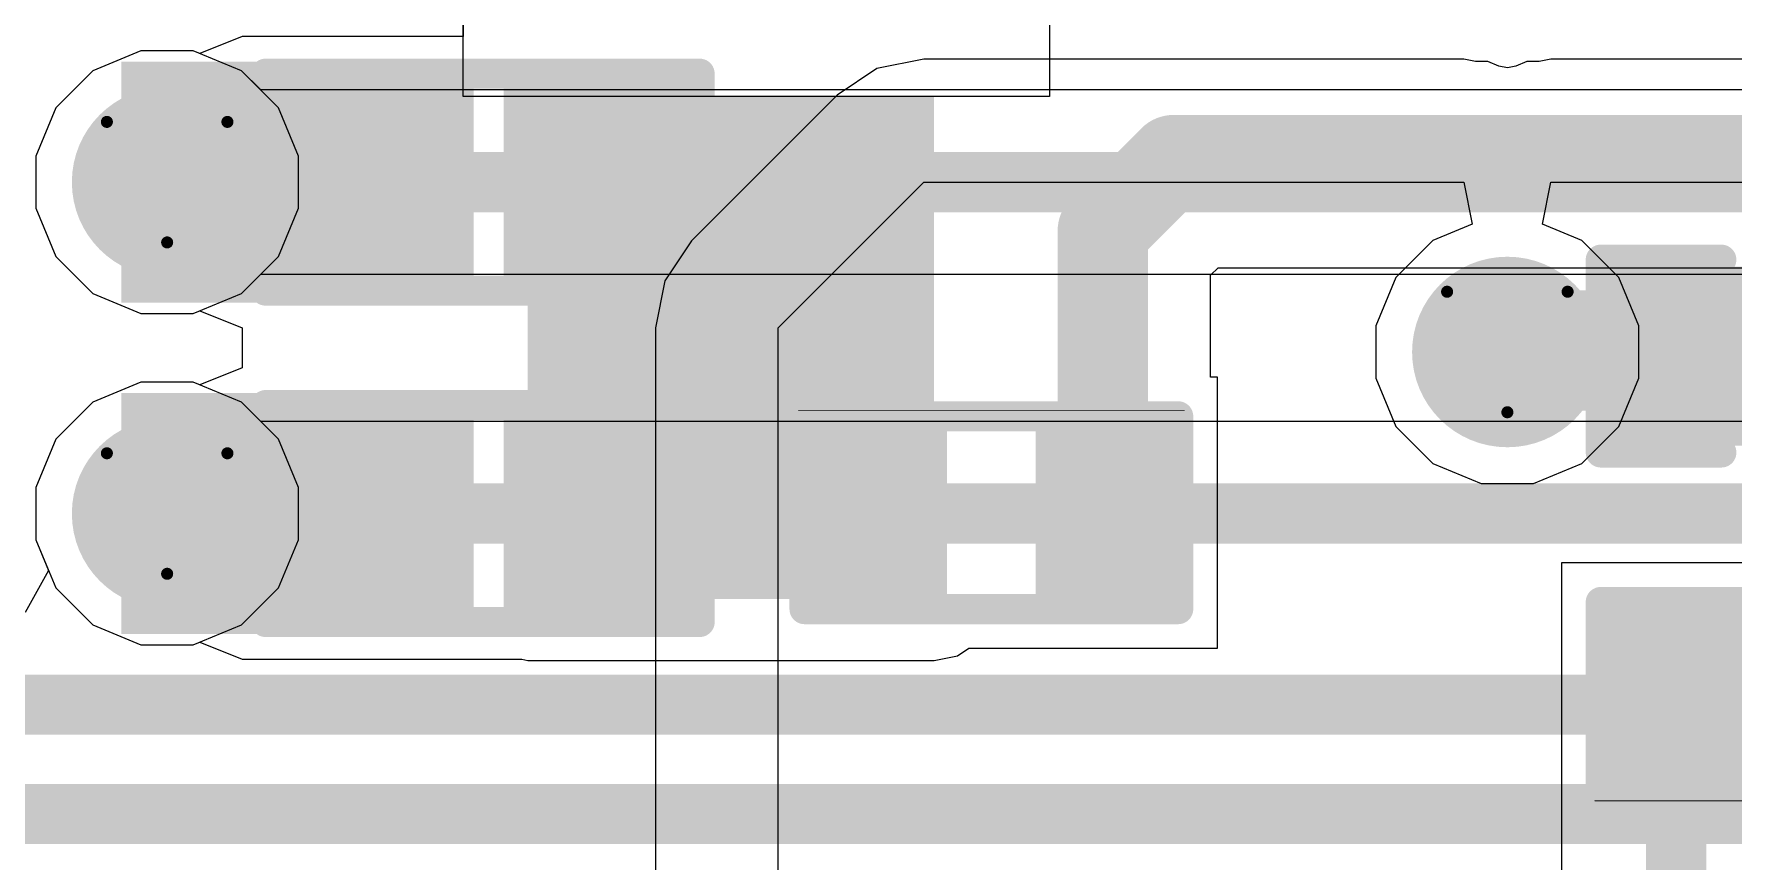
# Model space of a CAD drawing. Header units: inches. Extents: x -6 to 385, y -2 to 102.
# Drawn here: x 8.37 to 15.53, y 6.13 to 9.62 of the extents above; entities that cross this region are included whole.
import ezdxf

# ---------------------------------------------------------------- set-up
doc = ezdxf.new("R2010")
doc.units = ezdxf.units.IN
for name, color, linetype in [('Bottom Layer', 5, 'Continuous'), ('Bottom Overlay', 54, 'Continuous'), ('Bottom Paste', 16, 'Continuous'), ('Bottom Solder', 6, 'Continuous'), ('Drill Drawing', 1, 'Continuous'), ('Layer 1', 16, 'Continuous'), ('Layer 2', 76, 'Continuous'), ('Top Layer', 1, 'Continuous'), ('Top Solder', 216, 'Continuous'), ('Via Holes', 16, 'Continuous')]:
    doc.layers.add(name, color=color, linetype=linetype)

# ---------------------------------------------------------------- blocks, each defined once
blk = doc.blocks.new('R___0402_B_118')
at = {"layer": 'Bottom Layer'}
for points in [[(-0.2413, 0.3175), (-0.2413, -0.3175), (-0.6985, -0.3175), (-0.6985, 0.3175)], [(0.6985, 0.3175), (0.6985, -0.3175), (0.2413, -0.3175), (0.2413, 0.3175)]]:
    blk.add_hatch(color=5, dxfattribs=at).paths.add_polyline_path(points)
at = {"layer": 'Bottom Paste'}
for points in [[(-0.2413, 0.3175), (-0.2413, -0.3175), (-0.6985, -0.3175), (-0.6985, 0.3175)], [(0.6985, 0.3175), (0.6985, -0.3175), (0.2413, -0.3175), (0.2413, 0.3175)]]:
    blk.add_hatch(color=16, dxfattribs=at).paths.add_polyline_path(points)
at = {"layer": 'Bottom Solder'}
for points in [[(-0.1863, 0.3725), (-0.1863, -0.3725), (-0.7535, -0.3725), (-0.7535, 0.3725)], [(0.7535, 0.3725), (0.7535, -0.3725), (0.1863, -0.3725), (0.1863, 0.3725)]]:
    blk.add_hatch(color=6, dxfattribs=at).paths.add_polyline_path(points)
at = {"layer": 'Bottom Overlay'}
for points in [[(-0.7874, 0.4064, 0.127, 0.127, 0), (-0.7874, -0.4064, 0.127, 0.127, 0)], [(0.7874, 0.4064, 0.127, 0.127, 0), (-0.7874, 0.4064, 0.127, 0.127, 0)], [(0.8128, 0.4318, 0.00323, 0.00323, 0), (-0.8128, 0.4318, 0.00323, 0.00323, 0)], [(0.7874, 0.4064, 0.127, 0.127, 0), (0.7874, -0.4064, 0.127, 0.127, 0)], [(0.7874, -0.4064, 0.127, 0.127, 0), (-0.7874, -0.4064, 0.127, 0.127, 0)]]:
    blk.add_lwpolyline(points, format="xyseb", dxfattribs=at)
for points in [[(-0.8192, 0.4064, 0.0635, 0.0635, 1), (-0.7557, 0.4064, 0.0635, 0.0635, 1)], [(-0.8192, 0.4064, 0.0635, 0.0635, 1), (-0.7557, 0.4064, 0.0635, 0.0635, 1)], [(-0.8136, 0.4318, 0.00161, 0.00161, 1), (-0.812, 0.4318, 0.00161, 0.00161, 1)], [(0.7556, 0.4064, 0.0635, 0.0635, 1), (0.8191, 0.4064, 0.0635, 0.0635, 1)], [(0.7556, 0.4064, 0.0635, 0.0635, 1), (0.8191, 0.4064, 0.0635, 0.0635, 1)], [(0.812, 0.4318, 0.00161, 0.00161, 1), (0.8136, 0.4318, 0.00161, 0.00161, 1)], [(-0.8192, -0.4064, 0.0635, 0.0635, 1), (-0.7557, -0.4064, 0.0635, 0.0635, 1)], [(-0.8192, -0.4064, 0.0635, 0.0635, 1), (-0.7557, -0.4064, 0.0635, 0.0635, 1)], [(0.7556, -0.4064, 0.0635, 0.0635, 1), (0.8191, -0.4064, 0.0635, 0.0635, 1)], [(0.7556, -0.4064, 0.0635, 0.0635, 1), (0.8191, -0.4064, 0.0635, 0.0635, 1)]]:
    blk.add_lwpolyline(points, format="xyseb", close=True, dxfattribs=at)
blk = doc.blocks.new('R___0402_B_126')
at = {"layer": 'Bottom Layer'}
for points in [[(-0.2413, 0.3175), (-0.2413, -0.3175), (-0.6985, -0.3175), (-0.6985, 0.3175)], [(0.6985, 0.3175), (0.6985, -0.3175), (0.2413, -0.3175), (0.2413, 0.3175)]]:
    blk.add_hatch(color=5, dxfattribs=at).paths.add_polyline_path(points)
at = {"layer": 'Bottom Paste'}
for points in [[(-0.2413, 0.3175), (-0.2413, -0.3175), (-0.6985, -0.3175), (-0.6985, 0.3175)], [(0.6985, 0.3175), (0.6985, -0.3175), (0.2413, -0.3175), (0.2413, 0.3175)]]:
    blk.add_hatch(color=16, dxfattribs=at).paths.add_polyline_path(points)
at = {"layer": 'Bottom Solder'}
for points in [[(-0.1863, 0.3725), (-0.1863, -0.3725), (-0.7535, -0.3725), (-0.7535, 0.3725)], [(0.7535, 0.3725), (0.7535, -0.3725), (0.1863, -0.3725), (0.1863, 0.3725)]]:
    blk.add_hatch(color=6, dxfattribs=at).paths.add_polyline_path(points)
at = {"layer": 'Bottom Overlay'}
for points in [[(-0.7874, -0.4064, 0.127, 0.127, 0), (-0.7874, 0.4064, 0.127, 0.127, 0)], [(-0.7874, 0.4064, 0.127, 0.127, 0), (0.7874, 0.4064, 0.127, 0.127, 0)], [(-0.8128, 0.4318, 0.00323, 0.00323, 0), (0.8128, 0.4318, 0.00323, 0.00323, 0)], [(0.7874, -0.4064, 0.127, 0.127, 0), (0.7874, 0.4064, 0.127, 0.127, 0)], [(-0.7874, -0.4064, 0.127, 0.127, 0), (0.7874, -0.4064, 0.127, 0.127, 0)]]:
    blk.add_lwpolyline(points, format="xyseb", dxfattribs=at)
for points in [[(-0.8191, 0.4064, 0.0635, 0.0635, 1), (-0.7556, 0.4064, 0.0635, 0.0635, 1)], [(-0.8191, 0.4064, 0.0635, 0.0635, 1), (-0.7556, 0.4064, 0.0635, 0.0635, 1)], [(-0.8136, 0.4318, 0.00161, 0.00161, 1), (-0.812, 0.4318, 0.00161, 0.00161, 1)], [(0.7556, 0.4064, 0.0635, 0.0635, 1), (0.8191, 0.4064, 0.0635, 0.0635, 1)], [(0.7556, 0.4064, 0.0635, 0.0635, 1), (0.8191, 0.4064, 0.0635, 0.0635, 1)], [(0.812, 0.4318, 0.00161, 0.00161, 1), (0.8136, 0.4318, 0.00161, 0.00161, 1)], [(-0.8191, -0.4064, 0.0635, 0.0635, 1), (-0.7556, -0.4064, 0.0635, 0.0635, 1)], [(-0.8191, -0.4064, 0.0635, 0.0635, 1), (-0.7556, -0.4064, 0.0635, 0.0635, 1)], [(0.7556, -0.4064, 0.0635, 0.0635, 1), (0.8191, -0.4064, 0.0635, 0.0635, 1)], [(0.7556, -0.4064, 0.0635, 0.0635, 1), (0.8191, -0.4064, 0.0635, 0.0635, 1)]]:
    blk.add_lwpolyline(points, format="xyseb", close=True, dxfattribs=at)
blk = doc.blocks.new('LED_0402_B_132')
at = {"layer": 'Bottom Layer'}
for points in [[(-0.785, 0.36), (-0.165, 0.36), (-0.165, -0.36), (-0.785, -0.36)], [(0.165, 0.36), (0.785, 0.36), (0.785, -0.36), (0.165, -0.36)]]:
    blk.add_hatch(color=5, dxfattribs=at).paths.add_polyline_path(points)
at = {"layer": 'Bottom Overlay'}
blk.add_hatch(color=54, dxfattribs=at).paths.add_polyline_path([(0.9387, -0.508), (1.5483, -0.508), (1.5483, 0.508), (0.9387, 0.508)])
at = {"layer": 'Bottom Paste'}
for points in [[(-0.785, 0.36), (-0.165, 0.36), (-0.165, -0.36), (-0.785, -0.36)], [(0.165, 0.36), (0.785, 0.36), (0.785, -0.36), (0.165, -0.36)]]:
    blk.add_hatch(color=16, dxfattribs=at).paths.add_polyline_path(points)
at = {"layer": 'Bottom Solder'}
for points in [[(-0.8866, 0.4616), (-0.0634, 0.4616), (-0.0634, -0.4616), (-0.8866, -0.4616)], [(0.0634, 0.4616), (0.8866, 0.4616), (0.8866, -0.4616), (0.0634, -0.4616)]]:
    blk.add_hatch(color=6, dxfattribs=at).paths.add_polyline_path(points)
at = {"layer": 'Bottom Overlay'}
for points in [[(0.9398, 0.4572, 0.127, 0.127, 0), (-0.889, 0.4572, 0.127, 0.127, 0)], [(-0.889, 0.4572, 0.127, 0.127, 0), (-0.889, -0.4572, 0.127, 0.127, 0)], [(0.9398, 0.4572, 0.127, 0.127, 0), (0.9398, -0.4572, 0.127, 0.127, 0)], [(0.9398, -0.4572, 0.127, 0.127, 0), (-0.889, -0.4572, 0.127, 0.127, 0)]]:
    blk.add_lwpolyline(points, format="xyseb", dxfattribs=at)
for points in [[(-0.9207, 0.4572, 0.0635, 0.0635, 1), (-0.8572, 0.4572, 0.0635, 0.0635, 1)], [(-0.9207, 0.4572, 0.0635, 0.0635, 1), (-0.8572, 0.4572, 0.0635, 0.0635, 1)], [(0.9081, 0.4572, 0.0635, 0.0635, 1), (0.9716, 0.4572, 0.0635, 0.0635, 1)], [(0.9081, 0.4572, 0.0635, 0.0635, 1), (0.9716, 0.4572, 0.0635, 0.0635, 1)], [(-0.9207, -0.4572, 0.0635, 0.0635, 1), (-0.8572, -0.4572, 0.0635, 0.0635, 1)], [(-0.9207, -0.4572, 0.0635, 0.0635, 1), (-0.8572, -0.4572, 0.0635, 0.0635, 1)], [(0.908, -0.4572, 0.0635, 0.0635, 1), (0.9715, -0.4572, 0.0635, 0.0635, 1)], [(0.908, -0.4572, 0.0635, 0.0635, 1), (0.9715, -0.4572, 0.0635, 0.0635, 1)]]:
    blk.add_lwpolyline(points, format="xyseb", close=True, dxfattribs=at)
blk = doc.blocks.new('LED_0402_B_133')
at = {"layer": 'Bottom Layer'}
for points in [[(-0.785, 0.36), (-0.165, 0.36), (-0.165, -0.36), (-0.785, -0.36)], [(0.165, 0.36), (0.785, 0.36), (0.785, -0.36), (0.165, -0.36)]]:
    blk.add_hatch(color=5, dxfattribs=at).paths.add_polyline_path(points)
at = {"layer": 'Bottom Overlay'}
blk.add_hatch(color=54, dxfattribs=at).paths.add_polyline_path([(0.9387, -0.508), (1.5483, -0.508), (1.5483, 0.508), (0.9387, 0.508)])
at = {"layer": 'Bottom Paste'}
for points in [[(-0.785, 0.36), (-0.165, 0.36), (-0.165, -0.36), (-0.785, -0.36)], [(0.165, 0.36), (0.785, 0.36), (0.785, -0.36), (0.165, -0.36)]]:
    blk.add_hatch(color=16, dxfattribs=at).paths.add_polyline_path(points)
at = {"layer": 'Bottom Solder'}
for points in [[(-0.8866, 0.4616), (-0.0634, 0.4616), (-0.0634, -0.4616), (-0.8866, -0.4616)], [(0.0634, 0.4616), (0.8866, 0.4616), (0.8866, -0.4616), (0.0634, -0.4616)]]:
    blk.add_hatch(color=6, dxfattribs=at).paths.add_polyline_path(points)
at = {"layer": 'Bottom Overlay'}
for points in [[(0.9398, 0.4572, 0.127, 0.127, 0), (-0.889, 0.4572, 0.127, 0.127, 0)], [(-0.889, 0.4572, 0.127, 0.127, 0), (-0.889, -0.4572, 0.127, 0.127, 0)], [(0.9398, 0.4572, 0.127, 0.127, 0), (0.9398, -0.4572, 0.127, 0.127, 0)], [(0.9398, -0.4572, 0.127, 0.127, 0), (-0.889, -0.4572, 0.127, 0.127, 0)]]:
    blk.add_lwpolyline(points, format="xyseb", dxfattribs=at)
for points in [[(-0.9208, 0.4572, 0.0635, 0.0635, 1), (-0.8573, 0.4572, 0.0635, 0.0635, 1)], [(-0.9208, 0.4572, 0.0635, 0.0635, 1), (-0.8573, 0.4572, 0.0635, 0.0635, 1)], [(0.908, 0.4572, 0.0635, 0.0635, 1), (0.9715, 0.4572, 0.0635, 0.0635, 1)], [(0.908, 0.4572, 0.0635, 0.0635, 1), (0.9715, 0.4572, 0.0635, 0.0635, 1)], [(-0.9208, -0.4572, 0.0635, 0.0635, 1), (-0.8573, -0.4572, 0.0635, 0.0635, 1)], [(-0.9208, -0.4572, 0.0635, 0.0635, 1), (-0.8573, -0.4572, 0.0635, 0.0635, 1)], [(0.908, -0.4572, 0.0635, 0.0635, 1), (0.9715, -0.4572, 0.0635, 0.0635, 1)], [(0.908, -0.4572, 0.0635, 0.0635, 1), (0.9715, -0.4572, 0.0635, 0.0635, 1)]]:
    blk.add_lwpolyline(points, format="xyseb", close=True, dxfattribs=at)
blk = doc.blocks.new('C___0402_B_159')
at = {"layer": 'Bottom Layer'}
for points in [[(-0.2413, 0.3175), (-0.2413, -0.3175), (-0.6985, -0.3175), (-0.6985, 0.3175)], [(0.6985, 0.3175), (0.6985, -0.3175), (0.2413, -0.3175), (0.2413, 0.3175)]]:
    blk.add_hatch(color=5, dxfattribs=at).paths.add_polyline_path(points)
at = {"layer": 'Bottom Paste'}
for points in [[(-0.2413, 0.3175), (-0.2413, -0.3175), (-0.6985, -0.3175), (-0.6985, 0.3175)], [(0.6985, 0.3175), (0.6985, -0.3175), (0.2413, -0.3175), (0.2413, 0.3175)]]:
    blk.add_hatch(color=16, dxfattribs=at).paths.add_polyline_path(points)
at = {"layer": 'Bottom Solder'}
for points in [[(-0.1813, 0.3775), (-0.1813, -0.3775), (-0.7585, -0.3775), (-0.7585, 0.3775)], [(0.7585, 0.3775), (0.7585, -0.3775), (0.1813, -0.3775), (0.1813, 0.3775)]]:
    blk.add_hatch(color=6, dxfattribs=at).paths.add_polyline_path(points)
at = {"layer": 'Bottom Overlay'}
for points in [[(-0.7874, -0.4064, 0.127, 0.127, 0), (-0.7874, 0.4064, 0.127, 0.127, 0)], [(-0.7874, 0.4064, 0.127, 0.127, 0), (-0.2794, 0.4064, 0.127, 0.127, 0)], [(0.2794, 0.4064, 0.127, 0.127, 0), (0.7874, 0.4064, 0.127, 0.127, 0)], [(0.7874, -0.4064, 0.127, 0.127, 0), (0.7874, 0.4064, 0.127, 0.127, 0)], [(-0.7874, -0.4064, 0.127, 0.127, 0), (-0.2794, -0.4064, 0.127, 0.127, 0)], [(0.2794, -0.4064, 0.127, 0.127, 0), (0.7874, -0.4064, 0.127, 0.127, 0)]]:
    blk.add_lwpolyline(points, format="xyseb", dxfattribs=at)
for points in [[(-0.8191, 0.4064, 0.0635, 0.0635, 1), (-0.7556, 0.4064, 0.0635, 0.0635, 1)], [(-0.8191, 0.4064, 0.0635, 0.0635, 1), (-0.7556, 0.4064, 0.0635, 0.0635, 1)], [(-0.3111, 0.4064, 0.0635, 0.0635, 1), (-0.2477, 0.4064, 0.0635, 0.0635, 1)], [(0.2477, 0.4064, 0.0635, 0.0635, 1), (0.3111, 0.4064, 0.0635, 0.0635, 1)], [(0.7557, 0.4064, 0.0635, 0.0635, 1), (0.8192, 0.4064, 0.0635, 0.0635, 1)], [(0.7557, 0.4064, 0.0635, 0.0635, 1), (0.8192, 0.4064, 0.0635, 0.0635, 1)], [(-0.8191, -0.4064, 0.0635, 0.0635, 1), (-0.7556, -0.4064, 0.0635, 0.0635, 1)], [(-0.8191, -0.4064, 0.0635, 0.0635, 1), (-0.7556, -0.4064, 0.0635, 0.0635, 1)], [(-0.3111, -0.4064, 0.0635, 0.0635, 1), (-0.2476, -0.4064, 0.0635, 0.0635, 1)], [(0.2477, -0.4064, 0.0635, 0.0635, 1), (0.3111, -0.4064, 0.0635, 0.0635, 1)], [(0.7556, -0.4064, 0.0635, 0.0635, 1), (0.8191, -0.4064, 0.0635, 0.0635, 1)], [(0.7556, -0.4064, 0.0635, 0.0635, 1), (0.8191, -0.4064, 0.0635, 0.0635, 1)]]:
    blk.add_lwpolyline(points, format="xyseb", close=True, dxfattribs=at)

msp = doc.modelspace()

# ---------------------------------------------------------------- hatches: boundary and pattern name
at = {"layer": 'Bottom Layer'}
msp.add_hatch(color=5, dxfattribs=at).paths.add_polyline_path([(10.4507, 7.239), (12.1629, 7.239), (12.1629, 9.356), (10.4507, 9.356)])
h = msp.add_hatch(color=5, dxfattribs=at)
edge = h.paths.add_edge_path()
edge.add_arc((8.9306, 8.996), 0.3, 0, 360)
h = msp.add_hatch(color=5, dxfattribs=at)
edge = h.paths.add_edge_path()
edge.add_arc((14.5789, 8.28), 0.3, 0, 360)
h = msp.add_hatch(color=5, dxfattribs=at)
edge = h.paths.add_edge_path()
edge.add_arc((8.9306, 7.599), 0.3, 0, 360)
at = {"layer": 'Bottom Solder'}
h = msp.add_hatch(color=6, dxfattribs=at)
edge = h.paths.add_edge_path()
edge.add_arc((8.9306, 8.996), 0.4016, 0, 360)
h = msp.add_hatch(color=6, dxfattribs=at)
edge = h.paths.add_edge_path()
edge.add_arc((14.5789, 8.28), 0.4016, 0, 360)
h = msp.add_hatch(color=6, dxfattribs=at)
edge = h.paths.add_edge_path()
edge.add_arc((8.9306, 7.599), 0.4016, 0, 360)
at = {"layer": 'Layer 1'}
h = msp.add_hatch(color=16, dxfattribs=at)
edge = h.paths.add_edge_path()
edge.add_arc((8.9306, 8.996), 0.3, 0, 360)
h = msp.add_hatch(color=16, dxfattribs=at)
edge = h.paths.add_edge_path()
edge.add_arc((14.5789, 8.28), 0.3, 0, 360)
h = msp.add_hatch(color=16, dxfattribs=at)
edge = h.paths.add_edge_path()
edge.add_arc((8.9306, 7.599), 0.3, 0, 360)
at = {"layer": 'Layer 2'}
h = msp.add_hatch(color=76, dxfattribs=at)
edge = h.paths.add_edge_path()
edge.add_arc((8.9306, 8.996), 0.3, 0, 360)
h = msp.add_hatch(color=76, dxfattribs=at)
edge = h.paths.add_edge_path()
edge.add_arc((14.5789, 8.28), 0.3, 0, 360)
h = msp.add_hatch(color=76, dxfattribs=at)
edge = h.paths.add_edge_path()
edge.add_arc((8.9306, 7.599), 0.3, 0, 360)
at = {"layer": 'Top Layer'}
h = msp.add_hatch(color=1, dxfattribs=at)
edge = h.paths.add_edge_path()
edge.add_arc((8.9306, 8.996), 0.3, 0, 360)
h = msp.add_hatch(color=1, dxfattribs=at)
edge = h.paths.add_edge_path()
edge.add_arc((14.5789, 8.28), 0.3, 0, 360)
h = msp.add_hatch(color=1, dxfattribs=at)
edge = h.paths.add_edge_path()
edge.add_arc((8.9306, 7.599), 0.3, 0, 360)
at = {"layer": 'Top Solder'}
h = msp.add_hatch(color=216, dxfattribs=at)
edge = h.paths.add_edge_path()
edge.add_arc((8.9306, 8.996), 0.4016, 0, 360)
h = msp.add_hatch(color=216, dxfattribs=at)
edge = h.paths.add_edge_path()
edge.add_arc((14.5789, 8.28), 0.4016, 0, 360)
h = msp.add_hatch(color=216, dxfattribs=at)
edge = h.paths.add_edge_path()
edge.add_arc((8.9306, 7.599), 0.4016, 0, 360)
at = {"layer": 'Via Holes'}
h = msp.add_hatch(color=7, dxfattribs=at)
edge = h.paths.add_edge_path()
edge.add_arc((8.9306, 8.996), 0.15, 0, 360)
h = msp.add_hatch(color=7, dxfattribs=at)
edge = h.paths.add_edge_path()
edge.add_arc((14.5789, 8.28), 0.15, 0, 360)
h = msp.add_hatch(color=7, dxfattribs=at)
edge = h.paths.add_edge_path()
edge.add_arc((8.9306, 7.599), 0.15, 0, 360)

# ---------------------------------------------------------------- linework, layer by layer
at = {"layer": 'Bottom Layer'}
for p, q in [((10.1782, 9.3572), (10.1782, 11.0506)), ((10.1782, 11.0506), (10.1782, 9.61)), ((12.6492, 11.0506), (12.6492, 9.3572)), ((9.2467, 9.61), (9.0689, 9.5384)), ((10.1782, 9.61), (9.2467, 9.61)), ((9.2467, 9.61), (9.2467, 9.61)), ((8.8204, 9.55), (8.6168, 9.4657)), ((9.0408, 9.55), (8.8204, 9.55)), ((9.0689, 9.5384), (9.0408, 9.55)), ((8.6168, 9.4657), (8.461, 9.3098)), ((8.461, 9.3098), (8.3766, 9.1062)), ((12.6492, 9.3572), (10.1782, 9.3572)), ((8.3766, 9.1062), (8.3766, 8.8858)), ((8.3766, 8.8858), (8.461, 8.6822)), ((8.461, 8.6822), (8.6168, 8.5263)), ((13.3273, 8.6034), (13.3594, 8.6355)), ((13.3273, 8.1739), (13.3273, 8.6034)), ((13.3594, 8.6355), (15.5711, 8.6355)), ((8.6168, 8.5263), (8.8204, 8.442)), ((9.0408, 8.442), (9.0689, 8.4536)), ((9.0689, 8.4536), (9.2467, 8.382)), ((8.8204, 8.442), (9.0408, 8.442)), ((9.2467, 8.382), (9.2467, 8.213)), ((9.2467, 8.213), (9.0689, 8.1414)), ((13.3567, 8.1739), (13.3273, 8.1739)), ((13.3567, 7.0309), (13.3567, 8.1739)), ((8.8204, 8.153), (8.6168, 8.0687)), ((9.0408, 8.153), (8.8204, 8.153)), ((9.0689, 8.1414), (9.0408, 8.153)), ((8.6168, 8.0687), (8.461, 7.9128)), ((8.461, 7.9128), (8.3766, 7.7092)), ((8.3766, 7.7092), (8.3766, 7.4888)), ((8.3766, 7.4888), (8.461, 7.2852)), ((15.7423, 7.3911), (14.8075, 7.3911)), ((14.8075, 7.3911), (14.8075, 6.2481)), ((8.461, 7.2852), (8.6168, 7.1293)), ((8.6168, 7.1293), (8.8204, 7.045)), ((8.8204, 7.045), (9.0408, 7.045)), ((9.0408, 7.045), (9.0689, 7.0566)), ((9.0689, 7.0566), (9.2467, 6.985)), ((12.262, 6.9997), (12.3086, 7.0309)), ((12.3086, 7.0309), (13.3567, 7.0309)), ((9.2467, 6.985), (9.2467, 6.985)), ((9.2467, 6.985), (10.4257, 6.985)), ((10.4257, 6.985), (10.4507, 6.98)), ((10.4507, 6.98), (12.1629, 6.98)), ((12.1629, 6.98), (12.262, 6.9997)), ((14.8075, 6.2481), (14.8075, 6.2481)), ((14.8075, 6.2481), (14.8075, 6.0887))]:
    msp.add_line(p, q, dxfattribs=at)
for points in [[(8.9306, 8.996, 0.508, 0.508, 0), (9.7449, 8.996, 0.508, 0.508, 0)], [(12.8741, 8.7912, 0.381, 0.381, 0), (13.1717, 9.0888, 0.381, 0.381, 0)], [(13.1717, 9.0888, 0.381, 0.381, 0), (18.0509, 9.0888, 0.381, 0.381, 0)], [(12.8741, 7.6024, 0.381, 0.381, 0), (12.8741, 8.7912, 0.381, 0.381, 0)], [(14.5853, 8.2864, 0.508, 0.508, 0), (15.2665, 8.2864, 0.508, 0.508, 0)], [(8.9306, 7.599, 0.508, 0.508, 0), (9.7449, 7.599, 0.508, 0.508, 0)], [(15.2901, 5.5172, 0.254, 0.254, 0), (15.2901, 6.8196, 0.254, 0.254, 0)]]:
    msp.add_lwpolyline(points, format="xyseb", dxfattribs=at)
for points in [[(8.8036, 8.996, 0.254, 0.254, 1), (9.0576, 8.996, 0.254, 0.254, 1)], [(9.6179, 8.996, 0.254, 0.254, 1), (9.8719, 8.996, 0.254, 0.254, 1)], [(13.0764, 9.0888, 0.1905, 0.1905, 1), (13.2669, 9.0888, 0.1905, 0.1905, 1)], [(13.0764, 9.0888, 0.1905, 0.1905, 1), (13.2669, 9.0888, 0.1905, 0.1905, 1)], [(12.7788, 8.7912, 0.1905, 0.1905, 1), (12.9693, 8.7912, 0.1905, 0.1905, 1)], [(12.7788, 8.7912, 0.1905, 0.1905, 1), (12.9693, 8.7912, 0.1905, 0.1905, 1)], [(14.4583, 8.2864, 0.254, 0.254, 1), (14.7123, 8.2864, 0.254, 0.254, 1)], [(15.1395, 8.2864, 0.254, 0.254, 1), (15.3935, 8.2864, 0.254, 0.254, 1)], [(8.8036, 7.599, 0.254, 0.254, 1), (9.0576, 7.599, 0.254, 0.254, 1)], [(9.6179, 7.599, 0.254, 0.254, 1), (9.8719, 7.599, 0.254, 0.254, 1)], [(12.7788, 7.6024, 0.1905, 0.1905, 1), (12.9693, 7.6024, 0.1905, 0.1905, 1)], [(15.2266, 6.8196, 0.127, 0.127, 1), (15.3536, 6.8196, 0.127, 0.127, 1)]]:
    msp.add_lwpolyline(points, format="xyseb", close=True, dxfattribs=at)
at = {"layer": 'Drill Drawing'}
for points in [[(8.6766, 9.25, 0.0508, 0.0508, 0), (9.1846, 9.25, 0.0508, 0.0508, 0)], [(8.6766, 9.25, 0.0508, 0.0508, 0), (8.9306, 8.742, 0.0508, 0.0508, 0)], [(8.9306, 8.742, 0.0508, 0.0508, 0), (9.1846, 9.25, 0.0508, 0.0508, 0)], [(14.3249, 8.534, 0.0508, 0.0508, 0), (14.8329, 8.534, 0.0508, 0.0508, 0)], [(14.3249, 8.534, 0.0508, 0.0508, 0), (14.5789, 8.026, 0.0508, 0.0508, 0)], [(14.5789, 8.026, 0.0508, 0.0508, 0), (14.8329, 8.534, 0.0508, 0.0508, 0)], [(8.6766, 7.853, 0.0508, 0.0508, 0), (9.1846, 7.853, 0.0508, 0.0508, 0)], [(8.6766, 7.853, 0.0508, 0.0508, 0), (8.9306, 7.345, 0.0508, 0.0508, 0)], [(8.9306, 7.345, 0.0508, 0.0508, 0), (9.1846, 7.853, 0.0508, 0.0508, 0)]]:
    msp.add_lwpolyline(points, format="xyseb", dxfattribs=at)
for points in [[(8.6639, 9.25, 0.0254, 0.0254, 1), (8.6893, 9.25, 0.0254, 0.0254, 1)], [(8.6639, 9.25, 0.0254, 0.0254, 1), (8.6893, 9.25, 0.0254, 0.0254, 1)], [(9.1719, 9.25, 0.0254, 0.0254, 1), (9.1973, 9.25, 0.0254, 0.0254, 1)], [(9.1719, 9.25, 0.0254, 0.0254, 1), (9.1973, 9.25, 0.0254, 0.0254, 1)], [(8.9179, 8.742, 0.0254, 0.0254, 1), (8.9433, 8.742, 0.0254, 0.0254, 1)], [(8.9179, 8.742, 0.0254, 0.0254, 1), (8.9433, 8.742, 0.0254, 0.0254, 1)], [(14.3122, 8.534, 0.0254, 0.0254, 1), (14.3376, 8.534, 0.0254, 0.0254, 1)], [(14.3122, 8.534, 0.0254, 0.0254, 1), (14.3376, 8.534, 0.0254, 0.0254, 1)], [(14.8202, 8.534, 0.0254, 0.0254, 1), (14.8456, 8.534, 0.0254, 0.0254, 1)], [(14.8202, 8.534, 0.0254, 0.0254, 1), (14.8456, 8.534, 0.0254, 0.0254, 1)], [(14.5662, 8.026, 0.0254, 0.0254, 1), (14.5916, 8.026, 0.0254, 0.0254, 1)], [(14.5662, 8.026, 0.0254, 0.0254, 1), (14.5916, 8.026, 0.0254, 0.0254, 1)], [(8.6639, 7.853, 0.0254, 0.0254, 1), (8.6893, 7.853, 0.0254, 0.0254, 1)], [(8.6639, 7.853, 0.0254, 0.0254, 1), (8.6893, 7.853, 0.0254, 0.0254, 1)], [(9.1719, 7.853, 0.0254, 0.0254, 1), (9.1973, 7.853, 0.0254, 0.0254, 1)], [(9.1719, 7.853, 0.0254, 0.0254, 1), (9.1973, 7.853, 0.0254, 0.0254, 1)], [(8.9179, 7.345, 0.0254, 0.0254, 1), (8.9433, 7.345, 0.0254, 0.0254, 1)], [(8.9179, 7.345, 0.0254, 0.0254, 1), (8.9433, 7.345, 0.0254, 0.0254, 1)]]:
    msp.add_lwpolyline(points, format="xyseb", close=True, dxfattribs=at)
at = {"layer": 'Layer 1'}
for p, q in [((8.8204, 9.55), (8.6168, 9.4657)), ((9.0408, 9.55), (8.8204, 9.55)), ((9.2444, 9.4657), (9.0408, 9.55)), ((8.6168, 9.4657), (8.461, 9.3098)), ((9.4003, 9.3098), (9.2444, 9.4657)), ((8.461, 9.3098), (8.3766, 9.1062)), ((9.4846, 9.1062), (9.4003, 9.3098)), ((8.3766, 9.1062), (8.3766, 8.8858)), ((9.4846, 8.8858), (9.4846, 9.1062)), ((8.3766, 8.8858), (8.461, 8.6822)), ((9.4003, 8.6822), (9.4846, 8.8858)), ((8.461, 8.6822), (8.6168, 8.5263)), ((9.2444, 8.5263), (9.4003, 8.6822)), ((8.6168, 8.5263), (8.8204, 8.442)), ((9.0408, 8.442), (9.2444, 8.5263)), ((8.8204, 8.442), (9.0408, 8.442)), ((8.8204, 8.153), (8.6168, 8.0687)), ((9.0408, 8.153), (8.8204, 8.153)), ((9.2444, 8.0687), (9.0408, 8.153)), ((8.6168, 8.0687), (8.461, 7.9128)), ((9.4003, 7.9128), (9.2444, 8.0687)), ((8.461, 7.9128), (8.3766, 7.7092)), ((9.4846, 7.7092), (9.4003, 7.9128)), ((8.3766, 7.7092), (8.3766, 7.4888)), ((9.4846, 7.4888), (9.4846, 7.7092)), ((8.3766, 7.4888), (8.461, 7.2852)), ((9.4003, 7.2852), (9.4846, 7.4888)), ((8.461, 7.2852), (8.6168, 7.1293)), ((9.2444, 7.1293), (9.4003, 7.2852)), ((8.6168, 7.1293), (8.8204, 7.045)), ((9.0408, 7.045), (9.2444, 7.1293)), ((8.8204, 7.045), (9.0408, 7.045))]:
    msp.add_line(p, q, dxfattribs=at)
at = {"layer": 'Layer 2'}
for p, q in [((8.8204, 9.55), (8.6168, 9.4657)), ((9.0408, 9.55), (8.8204, 9.55)), ((9.2444, 9.4657), (9.0408, 9.55)), ((8.6168, 9.4657), (8.461, 9.3098)), ((9.4003, 9.3098), (9.2444, 9.4657)), ((11.922, 9.4745), (11.754, 9.3623)), ((12.1202, 9.514), (11.922, 9.4745)), ((14.3952, 9.514), (12.1202, 9.514)), ((14.4452, 9.504), (14.3952, 9.514)), ((14.4962, 9.504), (14.4452, 9.504)), ((14.5434, 9.4845), (14.4962, 9.504)), ((14.5789, 9.4774), (14.5434, 9.4845)), ((14.6144, 9.4845), (14.5789, 9.4774)), ((14.6616, 9.504), (14.6144, 9.4845)), ((14.7126, 9.504), (14.6616, 9.504)), ((14.7626, 9.514), (14.7126, 9.504)), ((17.023, 9.514), (14.7626, 9.514)), ((8.461, 9.3098), (8.3766, 9.1062)), ((9.4846, 9.1062), (9.4003, 9.3098)), ((11.754, 9.3623), (11.1399, 8.7482)), ((8.3766, 9.1062), (8.3766, 8.8858)), ((9.4846, 8.8858), (9.4846, 9.1062)), ((11.5062, 8.382), (12.1202, 8.996)), ((12.1202, 8.996), (14.3952, 8.996)), ((14.3952, 8.996), (14.4306, 8.8182)), ((14.7272, 8.8182), (14.7626, 8.996)), ((14.7626, 8.996), (17.2376, 8.996)), ((8.3766, 8.8858), (8.461, 8.6822)), ((9.4003, 8.6822), (9.4846, 8.8858)), ((14.4306, 8.8182), (14.2651, 8.7497)), ((14.8927, 8.7497), (14.7272, 8.8182)), ((11.1399, 8.7482), (11.0277, 8.5802)), ((14.2651, 8.7497), (14.1092, 8.5938)), ((15.0486, 8.5938), (14.8927, 8.7497)), ((8.461, 8.6822), (8.6168, 8.5263)), ((9.2444, 8.5263), (9.4003, 8.6822)), ((14.1092, 8.5938), (14.0249, 8.3902)), ((15.1329, 8.3902), (15.0486, 8.5938)), ((8.6168, 8.5263), (8.8204, 8.442)), ((9.0408, 8.442), (9.2444, 8.5263)), ((11.0277, 8.5802), (10.9882, 8.382)), ((8.8204, 8.442), (9.0408, 8.442)), ((10.9882, 8.382), (10.9882, 0.9883)), ((11.5062, 0.9883), (11.5062, 8.382)), ((14.0249, 8.3902), (14.0249, 8.1698)), ((15.1329, 8.1698), (15.1329, 8.3902)), ((14.0249, 8.1698), (14.1092, 7.9662)), ((15.0486, 7.9662), (15.1329, 8.1698)), ((8.8204, 8.153), (8.6168, 8.0687)), ((9.0408, 8.153), (8.8204, 8.153)), ((9.2444, 8.0687), (9.0408, 8.153)), ((8.6168, 8.0687), (8.461, 7.9128)), ((9.4003, 7.9128), (9.2444, 8.0687)), ((14.1092, 7.9662), (14.2651, 7.8103)), ((14.8927, 7.8103), (15.0486, 7.9662)), ((8.461, 7.9128), (8.3766, 7.7092)), ((9.4846, 7.7092), (9.4003, 7.9128)), ((14.2651, 7.8103), (14.4687, 7.726)), ((14.6891, 7.726), (14.8927, 7.8103)), ((8.3766, 7.7092), (8.3766, 7.4888)), ((9.4846, 7.4888), (9.4846, 7.7092)), ((14.4687, 7.726), (14.6891, 7.726)), ((8.3766, 7.4888), (8.461, 7.2852)), ((9.4003, 7.2852), (9.4846, 7.4888)), ((8.461, 7.2852), (8.6168, 7.1293)), ((9.2444, 7.1293), (9.4003, 7.2852)), ((8.6168, 7.1293), (8.8204, 7.045)), ((9.0408, 7.045), (9.2444, 7.1293)), ((8.8204, 7.045), (9.0408, 7.045))]:
    msp.add_line(p, q, dxfattribs=at)
at = {"layer": 'Top Layer'}
for p, q in [((8.8204, 9.55), (8.6168, 9.4657)), ((9.0408, 9.55), (8.8204, 9.55)), ((9.2444, 9.4657), (9.0408, 9.55)), ((8.6168, 9.4657), (8.461, 9.3098)), ((9.3256, 9.3845), (9.2444, 9.4657)), ((18.1488, 9.3845), (9.3256, 9.3845)), ((8.461, 9.3098), (8.3766, 9.1062)), ((8.3766, 9.1062), (8.3766, 8.8858)), ((8.3766, 8.8858), (8.461, 8.6822)), ((8.461, 8.6822), (8.6168, 8.5263)), ((9.2444, 8.5263), (9.3256, 8.6075)), ((9.3256, 8.6075), (16.3012, 8.6075)), ((8.6168, 8.5263), (8.8204, 8.442)), ((9.0408, 8.442), (9.2444, 8.5263)), ((8.8204, 8.442), (9.0408, 8.442)), ((8.8204, 8.153), (8.6168, 8.0687)), ((9.0408, 8.153), (8.8204, 8.153)), ((9.2444, 8.0687), (9.0408, 8.153)), ((8.6168, 8.0687), (8.461, 7.9128)), ((9.3256, 7.9875), (9.2444, 8.0687)), ((16.3191, 7.9875), (9.3256, 7.9875)), ((8.461, 7.9128), (8.3766, 7.7092)), ((8.3766, 7.7092), (8.3766, 7.4888)), ((8.3766, 7.4888), (8.4302, 7.3595)), ((8.4302, 7.3595), (8.3321, 7.1817))]:
    msp.add_line(p, q, dxfattribs=at)
for points in [[(8.9306, 8.996, 0.254, 0.254, 0), (18.3097, 8.996, 0.254, 0.254, 0)], [(8.9306, 7.599, 0.254, 0.254, 0), (19.4506, 7.599, 0.254, 0.254, 0)], [(4.8654, 6.7932, 0.254, 0.254, 0), (20.0782, 6.7932, 0.254, 0.254, 0)], [(0.2109, 6.3322, 0.254, 0.254, 0), (16.739, 6.3322, 0.254, 0.254, 0)]]:
    msp.add_lwpolyline(points, format="xyseb", dxfattribs=at)
for points in [[(8.8671, 8.996, 0.127, 0.127, 1), (8.9941, 8.996, 0.127, 0.127, 1)], [(8.8671, 7.599, 0.127, 0.127, 1), (8.9941, 7.599, 0.127, 0.127, 1)]]:
    msp.add_lwpolyline(points, format="xyseb", close=True, dxfattribs=at)

# ---------------------------------------------------------------- block references
at = {"rotation": 180}
for name, p in [('LED_0402_B_132', (10.2857, 8.996)), ('LED_0402_B_133', (10.2857, 7.599)), ('R___0402_B_118', (15.76, 6.8196))]:
    msp.add_blockref(name, p, dxfattribs=at)
for name, p in [('C___0402_B_159', (15.76, 8.2628)), ('R___0402_B_126', (12.4042, 7.6024))]:
    msp.add_blockref(name, p)

doc.saveas('drawing.dxf')
